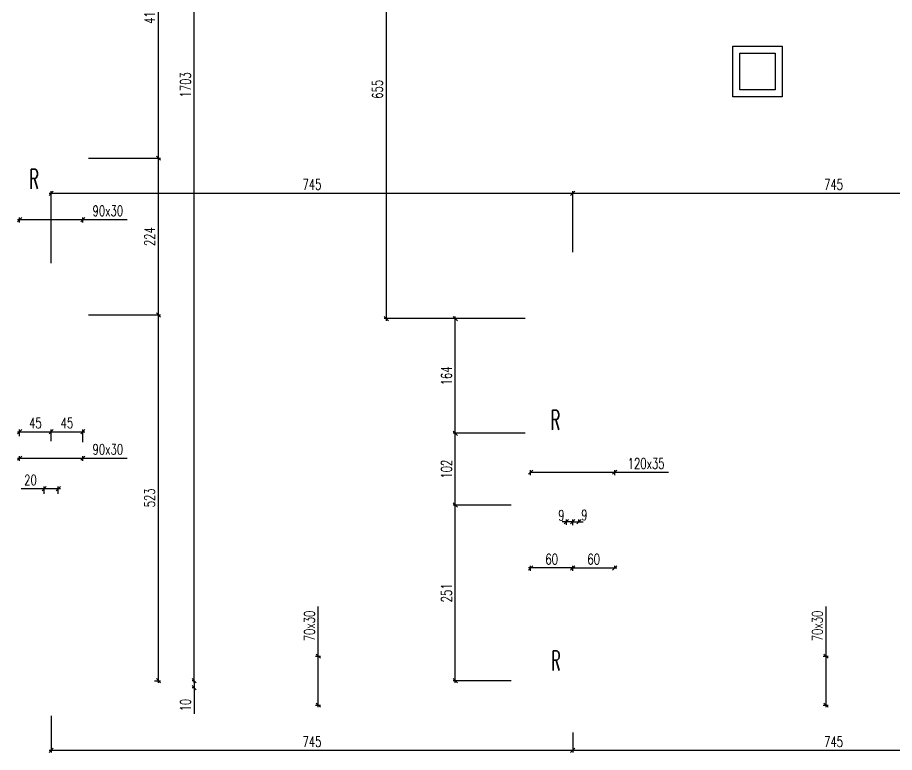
# Model space of a CAD drawing. Extents: x 307 to 786, y -197 to -94.
# Drawn here: x 323.72 to 336.24, y -117.77 to -107.27 of the extents above; entities that cross this region are included whole.
import ezdxf

# ---------------------------------------------------------------- set-up
doc = ezdxf.new("R2010")
doc.units = 0
doc.header["$LTSCALE"] = 0.5
doc.header["$MEASUREMENT"] = 0
doc.layers.get('DEFPOINTS').update_dxf_attribs({"linetype": 'CONTINUOUS'})
doc.layers.add('COTATION', color=7, linetype='CONTINUOUS')
doc.layers.add('REPERE-RAID', color=4, linetype='CONTINUOUS')
doc.styles.add('ROMANS8', font='romans.shx', dxfattribs={"width": 0.7})
doc.styles.get("Standard").update_dxf_attribs({"font": 'txt.shx'})
doc.dimstyles.new('COT50 cm', dxfattribs={"dimtxt": 0.15, "dimasz": 0.06, "dimexe": 0.03, "dimexo": 0.1, "dimgap": 0.05, "dimtad": 1, "dimdec": 0, "dimlfac": 100, "dimzin": 0, "dimdsep": 46, "dimtxsty": 'ROMANS8', "dimblk1": 'OBLIQUE', "dimblk2": 'OBLIQUE', "dimsah": 1, "dimcen": 0.03, "dimdle": 0.03, "dimclrt": 1, "dimadec": 0, "dimazin": 0, "dimtfac": 1, "dimtdec": 0, "dimtmove": 0, "dimatfit": 3, "dimfxl": 1, "dimfxlon": 1, "dimtolj": 1, "dimtzin": 0, "dimlwd": -1, "dimlwe": -1, "dimarcsym": 0})

# ---------------------------------------------------------------- blocks, each defined once
blk = doc.blocks.new('_Oblique')
at = {"layer": 'COTATION', "color": 0, "lineweight": -2}
blk.add_line((-0.5, -0.5), (0.5, 0.5), dxfattribs=at)
blk = doc.blocks.new('*D38')
at = {"layer": 'COTATION', "color": 0, "transparency": 16777216}
for p, q in [((330.77, -114.232), (329.94, -114.232)), ((329.97, -116.772), (329.97, -114.202)), ((330.77, -116.742), (329.94, -116.742))]:
    blk.add_line(p, q, dxfattribs=at)
at = {"layer": 'DEFPOINTS', "color": 0, "transparency": 16777216}
for p in [(329.97, -114.232), (330.87, -114.232), (330.87, -116.742)]:
    blk.add_point(p, dxfattribs=at)
at = {"layer": 'COTATION', "color": 0, "transparency": 16777216, "xscale": 0.06, "yscale": 0.06, "zscale": 0.06}
for p, rotation in [((329.97, -114.232), 90), ((329.97, -116.742), 270)]:
    blk.add_blockref('_Oblique', p, dxfattribs=dict(at, rotation=rotation))
at = {"layer": 'COTATION', "color": 1, "transparency": 16777216, "insert": (329.845, -115.487), "char_height": 0.15, "attachment_point": 5, "rotation": 90, "style": 'ROMANS8'}
blk.add_mtext('\\A1;251', dxfattribs=at)
blk = doc.blocks.new('*D39')
at = {"layer": 'COTATION', "color": 0, "transparency": 16777216}
for p, q in [((329.97, -114.262), (329.97, -113.177)), ((330.97, -113.207), (329.94, -113.207)), ((330.77, -114.232), (329.94, -114.232))]:
    blk.add_line(p, q, dxfattribs=at)
at = {"layer": 'DEFPOINTS', "color": 0, "transparency": 16777216}
for p in [(329.97, -113.207), (331.262, -113.207), (330.87, -114.232)]:
    blk.add_point(p, dxfattribs=at)
at = {"layer": 'COTATION', "color": 0, "transparency": 16777216, "xscale": 0.06, "yscale": 0.06, "zscale": 0.06}
for p, rotation in [((329.97, -113.207), 90), ((329.97, -114.232), 270)]:
    blk.add_blockref('_Oblique', p, dxfattribs=dict(at, rotation=rotation))
at = {"layer": 'COTATION', "color": 1, "transparency": 16777216, "insert": (329.845, -113.72), "char_height": 0.15, "attachment_point": 5, "rotation": 90, "style": 'ROMANS8'}
blk.add_mtext('\\A1;102', dxfattribs=at)
blk = doc.blocks.new('*D55')
at = {"layer": 'COTATION', "color": 0, "transparency": 16777216}
for p, q in [((324.732, -111.517), (325.762, -111.517)), ((325.732, -116.772), (325.732, -111.487)), ((325.673, -116.742), (325.762, -116.742))]:
    blk.add_line(p, q, dxfattribs=at)
at = {"layer": 'DEFPOINTS', "color": 0, "transparency": 16777216}
for p in [(324.302, -111.517), (325.732, -111.517), (325.573, -116.742)]:
    blk.add_point(p, dxfattribs=at)
at = {"layer": 'COTATION', "color": 0, "transparency": 16777216, "xscale": 0.06, "yscale": 0.06, "zscale": 0.06}
for p, rotation in [((325.732, -111.517), 90), ((325.732, -116.742), 270)]:
    blk.add_blockref('_Oblique', p, dxfattribs=dict(at, rotation=rotation))
at = {"layer": 'COTATION', "color": 1, "transparency": 16777216, "insert": (325.607, -114.13), "char_height": 0.15, "attachment_point": 5, "rotation": 90, "style": 'ROMANS8'}
blk.add_mtext('\\A1;523', dxfattribs=at)
blk = doc.blocks.new('*D56')
at = {"layer": 'COTATION', "color": 0, "transparency": 16777216}
for p, q in [((324.732, -105.17), (325.762, -105.17)), ((325.732, -109.307), (325.732, -105.14)), ((324.732, -109.277), (325.762, -109.277))]:
    blk.add_line(p, q, dxfattribs=at)
at = {"layer": 'DEFPOINTS', "color": 0, "transparency": 16777216}
for p in [(324.299, -105.17), (325.732, -105.17), (324.356, -109.277)]:
    blk.add_point(p, dxfattribs=at)
at = {"layer": 'COTATION', "color": 0, "transparency": 16777216, "xscale": 0.06, "yscale": 0.06, "zscale": 0.06}
for p, rotation in [((325.732, -105.17), 90), ((325.732, -109.277), 270)]:
    blk.add_blockref('_Oblique', p, dxfattribs=dict(at, rotation=rotation))
at = {"layer": 'COTATION', "color": 1, "transparency": 16777216, "insert": (325.607, -107.223), "char_height": 0.15, "attachment_point": 5, "rotation": 90, "style": 'ROMANS8'}
blk.add_mtext('\\A1;411', dxfattribs=at)
blk = doc.blocks.new('*D102')
at = {"layer": 'COTATION', "color": 0, "transparency": 16777216}
for p, q in [((331.046, -113.803), (331.046, -113.733)), ((331.046, -113.763), (332.276, -113.763)), ((332.246, -113.803), (332.246, -113.733)), ((332.246, -113.763), (333.015, -113.763))]:
    blk.add_line(p, q, dxfattribs=at)
at = {"layer": 'DEFPOINTS', "color": 0, "transparency": 16777216}
for p in [(331.046, -113.763), (332.246, -113.975), (331.046, -114.187)]:
    blk.add_point(p, dxfattribs=at)
at = {"layer": 'COTATION', "color": 0, "transparency": 16777216, "xscale": 0.06, "yscale": 0.06, "zscale": 0.06, "rotation": 180}
blk.add_blockref('_Oblique', (331.046, -113.763), dxfattribs=at)
at = {"layer": 'COTATION', "color": 0, "transparency": 16777216, "xscale": 0.06, "yscale": 0.06, "zscale": 0.06}
blk.add_blockref('_Oblique', (332.246, -113.763), dxfattribs=at)
at = {"layer": 'COTATION', "color": 1, "transparency": 16777216, "insert": (332.695, -113.638), "char_height": 0.15, "attachment_point": 5, "style": 'ROMANS8'}
blk.add_mtext('\\A1;120x35', dxfattribs=at)
blk = doc.blocks.new('*D103')
at = {"layer": 'COTATION', "color": 0, "transparency": 16777216}
for p, q in [((329.97, -113.237), (329.97, -111.538)), ((330.97, -111.568), (329.94, -111.568)), ((330.97, -113.207), (329.94, -113.207))]:
    blk.add_line(p, q, dxfattribs=at)
at = {"layer": 'DEFPOINTS', "color": 0, "transparency": 16777216}
for p in [(329.97, -111.568), (331.521, -111.568), (331.262, -113.207)]:
    blk.add_point(p, dxfattribs=at)
at = {"layer": 'COTATION', "color": 0, "transparency": 16777216, "xscale": 0.06, "yscale": 0.06, "zscale": 0.06}
for p, rotation in [((329.97, -111.568), 90), ((329.97, -113.207), 270)]:
    blk.add_blockref('_Oblique', p, dxfattribs=dict(at, rotation=rotation))
at = {"layer": 'COTATION', "color": 1, "transparency": 16777216, "insert": (329.845, -112.387), "char_height": 0.15, "attachment_point": 5, "rotation": 90, "style": 'ROMANS8'}
blk.add_mtext('\\A1;164', dxfattribs=at)
blk = doc.blocks.new('*D107')
at = {"layer": 'COTATION', "color": 0, "transparency": 16777216}
for p, q in [((331.646, -117.483), (331.646, -117.767)), ((339.096, -117.661), (339.096, -117.767)), ((339.126, -117.737), (331.616, -117.737))]:
    blk.add_line(p, q, dxfattribs=at)
at = {"layer": 'DEFPOINTS', "color": 0, "transparency": 16777216}
for p in [(331.646, -117.383), (339.096, -117.561), (331.646, -117.737)]:
    blk.add_point(p, dxfattribs=at)
at = {"layer": 'COTATION', "color": 0, "transparency": 16777216, "xscale": 0.06, "yscale": 0.06, "zscale": 0.06, "rotation": 180}
blk.add_blockref('_Oblique', (331.646, -117.737), dxfattribs=at)
at = {"layer": 'COTATION', "color": 0, "transparency": 16777216, "xscale": 0.06, "yscale": 0.06, "zscale": 0.06}
blk.add_blockref('_Oblique', (339.096, -117.737), dxfattribs=at)
at = {"layer": 'COTATION', "color": 1, "transparency": 16777216, "insert": (335.371, -117.612), "char_height": 0.15, "attachment_point": 5, "style": 'ROMANS8'}
blk.add_mtext('\\A1;745', dxfattribs=at)
blk = doc.blocks.new('*D108')
at = {"layer": 'COTATION', "color": 0, "transparency": 16777216}
for p, q in [((324.199, -117.242), (324.199, -117.767)), ((331.646, -117.483), (331.646, -117.767)), ((331.676, -117.737), (324.169, -117.737))]:
    blk.add_line(p, q, dxfattribs=at)
at = {"layer": 'DEFPOINTS', "color": 0, "transparency": 16777216}
for p in [(324.199, -117.142), (331.646, -117.383), (324.199, -117.737)]:
    blk.add_point(p, dxfattribs=at)
at = {"layer": 'COTATION', "color": 0, "transparency": 16777216, "xscale": 0.06, "yscale": 0.06, "zscale": 0.06, "rotation": 180}
blk.add_blockref('_Oblique', (324.199, -117.737), dxfattribs=at)
at = {"layer": 'COTATION', "color": 0, "transparency": 16777216, "xscale": 0.06, "yscale": 0.06, "zscale": 0.06}
blk.add_blockref('_Oblique', (331.646, -117.737), dxfattribs=at)
at = {"layer": 'COTATION', "color": 1, "transparency": 16777216, "insert": (327.923, -117.612), "char_height": 0.15, "attachment_point": 5, "style": 'ROMANS8'}
blk.add_mtext('\\A1;745', dxfattribs=at)
blk = doc.blocks.new('*D127')
at = {"layer": 'COTATION', "color": 0, "transparency": 16777216}
for p, q in [((335.264, -116.392), (335.264, -115.683)), ((335.224, -116.392), (335.294, -116.392)), ((335.264, -117.122), (335.264, -116.392)), ((335.224, -117.092), (335.294, -117.092))]:
    blk.add_line(p, q, dxfattribs=at)
at = {"layer": 'DEFPOINTS', "color": 0, "transparency": 16777216}
for p in [(334.436, -116.392), (335.264, -116.392), (334.485, -117.092)]:
    blk.add_point(p, dxfattribs=at)
at = {"layer": 'COTATION', "color": 0, "transparency": 16777216, "xscale": 0.06, "yscale": 0.06, "zscale": 0.06}
for p, rotation in [((335.264, -116.392), 90), ((335.264, -117.092), 270)]:
    blk.add_blockref('_Oblique', p, dxfattribs=dict(at, rotation=rotation))
at = {"layer": 'COTATION', "color": 1, "transparency": 16777216, "insert": (335.139, -115.96), "char_height": 0.15, "attachment_point": 5, "rotation": 90, "style": 'ROMANS8'}
blk.add_mtext('\\A1;70x30', dxfattribs=at)
blk = doc.blocks.new('*D129')
at = {"layer": 'COTATION', "color": 0, "transparency": 16777216}
for p, q in [((328.013, -116.392), (328.013, -115.683)), ((327.973, -116.392), (328.043, -116.392)), ((328.013, -117.122), (328.013, -116.392)), ((327.973, -117.092), (328.043, -117.092))]:
    blk.add_line(p, q, dxfattribs=at)
at = {"layer": 'DEFPOINTS', "color": 0, "transparency": 16777216}
for p in [(327.019, -116.392), (328.013, -116.392), (327.019, -117.092)]:
    blk.add_point(p, dxfattribs=at)
at = {"layer": 'COTATION', "color": 0, "transparency": 16777216, "xscale": 0.06, "yscale": 0.06, "zscale": 0.06}
for p, rotation in [((328.013, -116.392), 90), ((328.013, -117.092), 270)]:
    blk.add_blockref('_Oblique', p, dxfattribs=dict(at, rotation=rotation))
at = {"layer": 'COTATION', "color": 1, "transparency": 16777216, "insert": (327.888, -115.96), "char_height": 0.15, "attachment_point": 5, "rotation": 90, "style": 'ROMANS8'}
blk.add_mtext('\\A1;70x30', dxfattribs=at)
blk = doc.blocks.new('*D130')
at = {"layer": 'COTATION', "color": 0, "transparency": 16777216}
for p, q in [((324.099, -113.999), (323.769, -113.999)), ((324.099, -114.071), (324.099, -113.969)), ((324.331, -113.999), (324.099, -113.999)), ((324.301, -114.071), (324.301, -113.969))]:
    blk.add_line(p, q, dxfattribs=at)
at = {"layer": 'DEFPOINTS', "color": 0, "transparency": 16777216}
for p in [(324.099, -113.999), (324.099, -114.171), (324.301, -114.171)]:
    blk.add_point(p, dxfattribs=at)
at = {"layer": 'COTATION', "color": 0, "transparency": 16777216, "xscale": 0.06, "yscale": 0.06, "zscale": 0.06, "rotation": 180}
blk.add_blockref('_Oblique', (324.099, -113.999), dxfattribs=at)
at = {"layer": 'COTATION', "color": 0, "transparency": 16777216, "xscale": 0.06, "yscale": 0.06, "zscale": 0.06}
blk.add_blockref('_Oblique', (324.301, -113.999), dxfattribs=at)
at = {"layer": 'COTATION', "color": 1, "transparency": 16777216, "insert": (323.904, -113.874), "char_height": 0.15, "attachment_point": 5, "style": 'ROMANS8'}
blk.add_mtext('\\A1;20', dxfattribs=at)
blk = doc.blocks.new('*D131')
at = {"layer": 'COTATION', "color": 0, "transparency": 16777216}
for p, q in [((323.719, -113.184), (324.229, -113.184)), ((323.749, -113.248), (323.749, -113.154)), ((324.199, -113.32), (324.199, -113.154))]:
    blk.add_line(p, q, dxfattribs=at)
at = {"layer": 'DEFPOINTS', "color": 0, "transparency": 16777216}
for p in [(324.199, -113.184), (323.749, -113.348), (324.199, -113.42)]:
    blk.add_point(p, dxfattribs=at)
at = {"layer": 'COTATION', "color": 0, "transparency": 16777216, "xscale": 0.06, "yscale": 0.06, "zscale": 0.06, "rotation": 180}
blk.add_blockref('_Oblique', (323.749, -113.184), dxfattribs=at)
at = {"layer": 'COTATION', "color": 0, "transparency": 16777216, "xscale": 0.06, "yscale": 0.06, "zscale": 0.06}
blk.add_blockref('_Oblique', (324.199, -113.184), dxfattribs=at)
at = {"layer": 'COTATION', "color": 1, "transparency": 16777216, "insert": (323.974, -113.059), "char_height": 0.15, "attachment_point": 5, "style": 'ROMANS8'}
blk.add_mtext('\\A1;45', dxfattribs=at)
blk = doc.blocks.new('*D132')
at = {"layer": 'COTATION', "color": 0, "transparency": 16777216}
for p, q in [((324.169, -113.184), (324.682, -113.184)), ((324.199, -113.32), (324.199, -113.154)), ((324.652, -113.334), (324.652, -113.154))]:
    blk.add_line(p, q, dxfattribs=at)
at = {"layer": 'DEFPOINTS', "color": 0, "transparency": 16777216}
for p in [(324.652, -113.184), (324.199, -113.42), (324.652, -113.434)]:
    blk.add_point(p, dxfattribs=at)
at = {"layer": 'COTATION', "color": 0, "transparency": 16777216, "xscale": 0.06, "yscale": 0.06, "zscale": 0.06, "rotation": 180}
blk.add_blockref('_Oblique', (324.199, -113.184), dxfattribs=at)
at = {"layer": 'COTATION', "color": 0, "transparency": 16777216, "xscale": 0.06, "yscale": 0.06, "zscale": 0.06}
blk.add_blockref('_Oblique', (324.652, -113.184), dxfattribs=at)
at = {"layer": 'COTATION', "color": 1, "transparency": 16777216, "insert": (324.425, -113.059), "char_height": 0.15, "attachment_point": 5, "style": 'ROMANS8'}
blk.add_mtext('\\A1;45', dxfattribs=at)
blk = doc.blocks.new('*D133')
at = {"layer": 'COTATION', "color": 0, "transparency": 16777216}
for p, q in [((323.719, -113.562), (324.652, -113.562)), ((323.749, -113.602), (323.749, -113.532)), ((324.652, -113.602), (324.652, -113.532)), ((324.652, -113.562), (325.287, -113.562))]:
    blk.add_line(p, q, dxfattribs=at)
at = {"layer": 'DEFPOINTS', "color": 0, "transparency": 16777216}
for p in [(324.652, -113.562), (323.749, -113.703), (324.652, -113.755)]:
    blk.add_point(p, dxfattribs=at)
at = {"layer": 'COTATION', "color": 0, "transparency": 16777216, "xscale": 0.06, "yscale": 0.06, "zscale": 0.06, "rotation": 180}
blk.add_blockref('_Oblique', (323.749, -113.562), dxfattribs=at)
at = {"layer": 'COTATION', "color": 0, "transparency": 16777216, "xscale": 0.06, "yscale": 0.06, "zscale": 0.06}
blk.add_blockref('_Oblique', (324.652, -113.562), dxfattribs=at)
at = {"layer": 'COTATION', "color": 1, "transparency": 16777216, "insert": (325.009, -113.437), "char_height": 0.15, "attachment_point": 5, "style": 'ROMANS8'}
blk.add_mtext('\\A1;90x30', dxfattribs=at)
blk = doc.blocks.new('*D250')
at = {"layer": 'COTATION', "color": 0, "transparency": 16777216}
for p, q in [((331.556, -114.513), (331.556, -114.441)), ((331.646, -114.521), (331.646, -114.441)), ((331.556, -114.471), (331.496, -114.471)), ((331.646, -114.471), (331.556, -114.471)), ((331.646, -114.471), (331.706, -114.471))]:
    blk.add_line(p, q, dxfattribs=at)
at = {"layer": 'DEFPOINTS', "color": 0, "transparency": 16777216}
for p in [(331.556, -114.471), (331.556, -114.613), (331.646, -114.621)]:
    blk.add_point(p, dxfattribs=at)
at = {"layer": 'COTATION', "color": 0, "transparency": 16777216, "xscale": 0.06, "yscale": 0.06, "zscale": 0.06}
blk.add_blockref('_Oblique', (331.556, -114.471), dxfattribs=at)
at = {"layer": 'COTATION', "color": 0, "transparency": 16777216, "xscale": 0.06, "yscale": 0.06, "zscale": 0.06, "rotation": 180}
blk.add_blockref('_Oblique', (331.646, -114.471), dxfattribs=at)
at = {"layer": 'COTATION', "color": 1, "transparency": 16777216, "insert": (331.485, -114.378), "char_height": 0.15, "attachment_point": 5, "style": 'ROMANS8'}
blk.add_mtext('\\A1;9', dxfattribs=at)
blk = doc.blocks.new('*D251')
at = {"layer": 'COTATION', "color": 0, "transparency": 16777216}
for p, q in [((331.646, -114.521), (331.646, -114.441)), ((331.736, -114.471), (331.736, -114.441)), ((331.646, -114.471), (331.586, -114.471)), ((331.646, -114.471), (331.736, -114.471)), ((331.736, -114.471), (331.796, -114.471))]:
    blk.add_line(p, q, dxfattribs=at)
at = {"layer": 'DEFPOINTS', "color": 0, "transparency": 16777216}
for p in [(331.736, -114.471), (331.736, -114.545), (331.646, -114.621)]:
    blk.add_point(p, dxfattribs=at)
at = {"layer": 'COTATION', "color": 0, "transparency": 16777216, "xscale": 0.06, "yscale": 0.06, "zscale": 0.06}
blk.add_blockref('_Oblique', (331.646, -114.471), dxfattribs=at)
at = {"layer": 'COTATION', "color": 0, "transparency": 16777216, "xscale": 0.06, "yscale": 0.06, "zscale": 0.06, "rotation": 180}
blk.add_blockref('_Oblique', (331.736, -114.471), dxfattribs=at)
at = {"layer": 'COTATION', "color": 1, "transparency": 16777216, "insert": (331.813, -114.375), "char_height": 0.15, "attachment_point": 5, "style": 'ROMANS8'}
blk.add_mtext('\\A1;9', dxfattribs=at)
blk = doc.blocks.new('*D397')
at = {"layer": 'COTATION', "color": 0, "transparency": 16777216}
for p, q in [((329.984, -105.017), (328.954, -105.017)), ((328.984, -104.987), (328.984, -111.598)), ((329.984, -111.568), (328.954, -111.568))]:
    blk.add_line(p, q, dxfattribs=at)
at = {"layer": 'DEFPOINTS', "color": 0, "transparency": 16777216}
for p in [(330.169, -105.017), (328.984, -111.568), (331.521, -111.568)]:
    blk.add_point(p, dxfattribs=at)
at = {"layer": 'COTATION', "color": 0, "transparency": 16777216, "xscale": 0.06, "yscale": 0.06, "zscale": 0.06}
for p, rotation in [((328.984, -105.017), 90), ((328.984, -111.568), 270)]:
    blk.add_blockref('_Oblique', p, dxfattribs=dict(at, rotation=rotation))
at = {"layer": 'COTATION', "color": 1, "transparency": 16777216, "insert": (328.859, -108.293), "char_height": 0.15, "attachment_point": 5, "rotation": 90, "style": 'ROMANS8'}
blk.add_mtext('\\A1;655', dxfattribs=at)
blk = doc.blocks.new('*D404')
at = {"layer": 'COTATION', "color": 0, "transparency": 16777216}
for p, q in [((331.616, -115.131), (332.276, -115.131)), ((331.646, -115.131), (331.646, -115.101)), ((332.246, -115.131), (332.246, -115.101))]:
    blk.add_line(p, q, dxfattribs=at)
at = {"layer": 'DEFPOINTS', "color": 0, "transparency": 16777216}
for p in [(332.246, -115.131), (331.646, -115.216), (332.246, -115.224)]:
    blk.add_point(p, dxfattribs=at)
at = {"layer": 'COTATION', "color": 0, "transparency": 16777216, "xscale": 0.06, "yscale": 0.06, "zscale": 0.06, "rotation": 180}
blk.add_blockref('_Oblique', (331.646, -115.131), dxfattribs=at)
at = {"layer": 'COTATION', "color": 0, "transparency": 16777216, "xscale": 0.06, "yscale": 0.06, "zscale": 0.06}
blk.add_blockref('_Oblique', (332.246, -115.131), dxfattribs=at)
at = {"layer": 'COTATION', "color": 1, "transparency": 16777216, "insert": (331.946, -115.006), "char_height": 0.15, "attachment_point": 5, "style": 'ROMANS8'}
blk.add_mtext('\\A1;60', dxfattribs=at)
blk = doc.blocks.new('*D405')
at = {"layer": 'COTATION', "color": 0, "transparency": 16777216}
for p, q in [((331.676, -115.131), (331.016, -115.131)), ((331.046, -115.171), (331.046, -115.101)), ((331.646, -115.171), (331.646, -115.101))]:
    blk.add_line(p, q, dxfattribs=at)
at = {"layer": 'DEFPOINTS', "color": 0, "transparency": 16777216}
for p in [(331.046, -115.131), (331.646, -115.302), (331.046, -115.41)]:
    blk.add_point(p, dxfattribs=at)
at = {"layer": 'COTATION', "color": 0, "transparency": 16777216, "xscale": 0.06, "yscale": 0.06, "zscale": 0.06, "rotation": 180}
blk.add_blockref('_Oblique', (331.046, -115.131), dxfattribs=at)
at = {"layer": 'COTATION', "color": 0, "transparency": 16777216, "xscale": 0.06, "yscale": 0.06, "zscale": 0.06}
blk.add_blockref('_Oblique', (331.646, -115.131), dxfattribs=at)
at = {"layer": 'COTATION', "color": 1, "transparency": 16777216, "insert": (331.346, -115.006), "char_height": 0.15, "attachment_point": 5, "style": 'ROMANS8'}
blk.add_mtext('\\A1;60', dxfattribs=at)
blk = doc.blocks.new('*D408')
at = {"layer": 'COTATION', "color": 0, "transparency": 16777216}
for p, q in [((323.719, -110.154), (324.652, -110.154)), ((323.749, -110.194), (323.749, -110.124)), ((324.652, -110.194), (324.652, -110.124)), ((324.652, -110.154), (325.287, -110.154))]:
    blk.add_line(p, q, dxfattribs=at)
at = {"layer": 'DEFPOINTS', "color": 0, "transparency": 16777216}
for p in [(324.652, -110.154), (323.749, -110.295), (324.652, -110.347)]:
    blk.add_point(p, dxfattribs=at)
at = {"layer": 'COTATION', "color": 0, "transparency": 16777216, "xscale": 0.06, "yscale": 0.06, "zscale": 0.06, "rotation": 180}
blk.add_blockref('_Oblique', (323.749, -110.154), dxfattribs=at)
at = {"layer": 'COTATION', "color": 0, "transparency": 16777216, "xscale": 0.06, "yscale": 0.06, "zscale": 0.06}
blk.add_blockref('_Oblique', (324.652, -110.154), dxfattribs=at)
at = {"layer": 'COTATION', "color": 1, "transparency": 16777216, "insert": (325.009, -110.029), "char_height": 0.15, "attachment_point": 5, "style": 'ROMANS8'}
blk.add_mtext('\\A1;90x30', dxfattribs=at)
blk = doc.blocks.new('*D440')
at = {"layer": 'COTATION', "color": 0, "transparency": 16777216}
for p, q in [((325.058, -109.277), (325.762, -109.277)), ((325.732, -111.547), (325.732, -109.247)), ((324.732, -111.517), (325.762, -111.517))]:
    blk.add_line(p, q, dxfattribs=at)
at = {"layer": 'DEFPOINTS', "color": 0, "transparency": 16777216}
for p in [(324.958, -109.277), (325.732, -109.277), (324.302, -111.517)]:
    blk.add_point(p, dxfattribs=at)
at = {"layer": 'COTATION', "color": 0, "transparency": 16777216, "xscale": 0.06, "yscale": 0.06, "zscale": 0.06}
for p, rotation in [((325.732, -109.277), 90), ((325.732, -111.517), 270)]:
    blk.add_blockref('_Oblique', p, dxfattribs=dict(at, rotation=rotation))
at = {"layer": 'COTATION', "color": 1, "transparency": 16777216, "insert": (325.607, -110.397), "char_height": 0.15, "attachment_point": 5, "rotation": 90, "style": 'ROMANS8'}
blk.add_mtext('\\A1;224', dxfattribs=at)
blk = doc.blocks.new('*D465')
at = {"layer": 'COTATION', "color": 0, "transparency": 16777216}
for p, q in [((324.169, -109.778), (331.676, -109.778)), ((324.199, -110.778), (324.199, -109.748)), ((331.646, -110.618), (331.646, -109.748))]:
    blk.add_line(p, q, dxfattribs=at)
at = {"layer": 'DEFPOINTS', "color": 0, "transparency": 16777216}
for p in [(331.646, -109.778), (331.646, -110.718), (324.199, -111.034)]:
    blk.add_point(p, dxfattribs=at)
at = {"layer": 'COTATION', "color": 0, "transparency": 16777216, "xscale": 0.06, "yscale": 0.06, "zscale": 0.06, "rotation": 180}
blk.add_blockref('_Oblique', (324.199, -109.778), dxfattribs=at)
at = {"layer": 'COTATION', "color": 0, "transparency": 16777216, "xscale": 0.06, "yscale": 0.06, "zscale": 0.06}
blk.add_blockref('_Oblique', (331.646, -109.778), dxfattribs=at)
at = {"layer": 'COTATION', "color": 1, "transparency": 16777216, "insert": (327.923, -109.653), "char_height": 0.15, "attachment_point": 5, "style": 'ROMANS8'}
blk.add_mtext('\\A1;745', dxfattribs=at)
blk = doc.blocks.new('*D466')
at = {"layer": 'COTATION', "color": 0, "linetype": 'ByBlock', "transparency": 16777216}
for p, q in [((331.616, -109.778), (339.126, -109.778)), ((331.646, -110.618), (331.646, -109.748)), ((339.096, -110.189), (339.096, -109.748))]:
    blk.add_line(p, q, dxfattribs=at)
at = {"layer": 'DEFPOINTS', "color": 0, "linetype": 'ByBlock', "transparency": 16777216}
for p in [(339.096, -109.778), (339.096, -110.289), (331.646, -110.718)]:
    blk.add_point(p, dxfattribs=at)
at = {"layer": 'COTATION', "color": 0, "linetype": 'ByBlock', "transparency": 16777216, "xscale": 0.06, "yscale": 0.06, "zscale": 0.06, "rotation": 180}
blk.add_blockref('_Oblique', (331.646, -109.778), dxfattribs=at)
at = {"layer": 'COTATION', "color": 0, "linetype": 'ByBlock', "transparency": 16777216, "xscale": 0.06, "yscale": 0.06, "zscale": 0.06}
blk.add_blockref('_Oblique', (339.096, -109.778), dxfattribs=at)
at = {"layer": 'COTATION', "color": 1, "linetype": 'ByBlock', "transparency": 16777216, "insert": (335.371, -109.653), "char_height": 0.15, "attachment_point": 5, "style": 'ROMANS8'}
blk.add_mtext('\\A1;745', dxfattribs=at)
blk = doc.blocks.new('*D665')
at = {"layer": 'COTATION', "color": 0, "transparency": 16777216}
for p, q in [((326.242, -116.742), (326.242, -116.682)), ((326.242, -116.742), (326.212, -116.742)), ((326.242, -116.742), (326.242, -116.842)), ((326.242, -116.842), (326.212, -116.842)), ((326.242, -116.842), (326.242, -117.217))]:
    blk.add_line(p, q, dxfattribs=at)
at = {"layer": 'DEFPOINTS', "color": 0, "transparency": 16777216}
for p in [(326.242, -116.742), (326.288, -116.742), (326.288, -116.842)]:
    blk.add_point(p, dxfattribs=at)
at = {"layer": 'COTATION', "color": 0, "transparency": 16777216, "xscale": 0.06, "yscale": 0.06, "zscale": 0.06}
for p, rotation in [((326.242, -116.742), 270), ((326.242, -116.842), 90)]:
    blk.add_blockref('_Oblique', p, dxfattribs=dict(at, rotation=rotation))
at = {"layer": 'COTATION', "color": 1, "transparency": 16777216, "insert": (326.117, -117.09), "char_height": 0.15, "attachment_point": 5, "rotation": 90, "style": 'ROMANS8'}
blk.add_mtext('\\A1;10', dxfattribs=at)
blk = doc.blocks.new('*D666')
at = {"layer": 'COTATION', "color": 0, "transparency": 16777216}
for p, q in [((326.312, -99.717), (326.212, -99.717)), ((326.242, -116.772), (326.242, -99.687)), ((326.242, -116.742), (326.212, -116.742))]:
    blk.add_line(p, q, dxfattribs=at)
at = {"layer": 'DEFPOINTS', "color": 0, "transparency": 16777216}
for p in [(326.242, -99.717), (326.412, -99.717), (326.288, -116.742)]:
    blk.add_point(p, dxfattribs=at)
at = {"layer": 'COTATION', "color": 0, "transparency": 16777216, "xscale": 0.06, "yscale": 0.06, "zscale": 0.06}
for p, rotation in [((326.242, -99.717), 90), ((326.242, -116.742), 270)]:
    blk.add_blockref('_Oblique', p, dxfattribs=dict(at, rotation=rotation))
at = {"layer": 'COTATION', "color": 1, "transparency": 16777216, "insert": (326.117, -108.23), "char_height": 0.15, "attachment_point": 5, "rotation": 90, "style": 'ROMANS8'}
blk.add_mtext('\\A1;1703', dxfattribs=at)

msp = doc.modelspace()

# ---------------------------------------------------------------- linework, layer by layer
at = {"layer": 'COTATION'}
for points in [[(333.9311, -107.6749), (334.6354, -107.6749), (334.6354, -108.3985), (333.9311, -108.3985)], [(334.0311, -107.7749), (334.5354, -107.7749), (334.5354, -108.2985), (334.0311, -108.2985)]]:
    msp.add_lwpolyline(points, close=True, dxfattribs=at)

# ---------------------------------------------------------------- texts
at = {"layer": 'REPERE-RAID', "color": 4, "width": 0.519}
for p in [(323.8914, -109.7127), (331.3349, -113.159), (331.3415, -116.596)]:
    msp.add_text('R', height=0.28, dxfattribs=at).set_placement(p)

# ---------------------------------------------------------------- dimensions: what is measured, and where the dimension line sits
at = {"layer": 'COTATION'}
for base, p1, p2, picture, middle in [((326.2418888869, -99.7173990489), (326.2882103753, -116.7423990496), (326.4124340577, -99.7173990489), '*D666', (326.1168888869, -108.2298990493)), ((328.9841, -111.5675), (330.1692, -105.0175), (331.5212, -111.5675), '*D397', (328.8591, -108.2925)), ((325.7317, -105.1703), (324.3563, -109.2766), (324.2992, -105.1703), '*D56', (325.6067, -107.2235)), ((325.7317, -109.2766), (324.3017, -111.5174), (324.9576, -109.2766), '*D440', (325.6067, -110.397)), ((329.9705, -111.5675), (331.2623, -113.2074), (331.5212, -111.5675), '*D103', (329.8455, -112.3875)), ((329.970476, -113.207402), (330.869533, -114.232399), (331.262348, -113.207402), '*D39', (329.845476, -113.719901))]:
    dim = msp.add_linear_dim(base=base, p1=p1, p2=p2, angle=90, dimstyle='COT50 cm', override={"dimtmove": 1}, dxfattribs=at)
    dim.commit()
    dim.dimension.update_dxf_attribs({"geometry": picture, "text_midpoint": middle})
for base, p1, p2, override, picture, middle in [((331.6462, -109.7783), (324.199, -111.0341), (331.6462, -110.7175), {"dimtmove": 1}, '*D465', (327.9226, -109.6533)), ((324.6516, -113.1835), (324.199, -113.4205), (324.6516, -113.4342), {"dimtmove": 1}, '*D132', (324.4253, -113.0585)), ((331.0462, -115.1309), (331.6462, -115.3016), (331.0462, -115.4099), {"dimtmove": 1, "dimfxl": 0.04, "dimfxlon": 1}, '*D405', (331.3462, -115.0059)), ((332.2462, -115.1309), (331.6462, -115.2159), (332.2462, -115.2241), {"dimtmove": 1, "dimfxl": 0.04, "dimfxlon": 1}, '*D404', (331.9462, -115.0059)), ((324.199, -117.737), (331.6462, -117.3832), (324.199, -117.1423), {"dimtmove": 1}, '*D108', (327.9226, -117.612)), ((331.6462, -117.737), (339.0959, -117.5605), (331.6462, -117.3832), {"dimtmove": 1}, '*D107', (335.371, -117.612))]:
    dim = msp.add_linear_dim(base=base, p1=p1, p2=p2, dimstyle='COT50 cm', override=override, dxfattribs=at)
    dim.commit()
    dim.dimension.update_dxf_attribs({"geometry": picture, "text_midpoint": middle})
at = {"layer": 'COTATION', "linetype": 'ByBlock'}
dim = msp.add_linear_dim(base=(339.0959, -109.7783), p1=(331.6462, -110.7175), p2=(339.0959, -110.289), dimstyle='COT50 cm', override={"dimtmove": 1}, dxfattribs=at)
dim.commit()
dim.dimension.update_dxf_attribs({"geometry": '*D466', "text_midpoint": (335.371, -109.6533)})
at = {"layer": 'COTATION'}
for base, p1, p2, angle, picture, middle in [((324.6516, -110.1539), (323.7495, -110.295), (324.6516, -110.3465), 180, '*D408', (325.0094, -110.1539)), ((324.6516, -113.562), (323.7495, -113.7031), (324.6516, -113.7546), 180, '*D133', (325.0094, -113.562)), ((328.0135, -116.3924), (327.0189, -117.0923), (327.0189, -116.3924), 90, '*D129', (328.0135, -115.9605)), ((335.2637, -116.3924), (334.4845, -117.0924), (334.4357, -116.3924), 90, '*D127', (335.2637, -115.9605))]:
    dim = msp.add_linear_dim(base=base, p1=p1, p2=p2, angle=angle, text='<>x30', dimstyle='COT50 cm', override={"dimfxl": 0.04, "dimfxlon": 1}, dxfattribs=at)
    dim.commit()
    dim.dimension.update_dxf_attribs({"geometry": picture, "text_midpoint": middle, "dimtype": 160})
for base, p1, p2, picture, middle in [((325.731731, -111.517398), (325.57291, -116.742399), (324.301711, -111.517398), '*D55', (325.606731, -114.129899)), ((329.9705, -114.2324), (330.8695, -116.7424), (330.8695, -114.2324), '*D38', (329.8455, -115.4874))]:
    dim = msp.add_linear_dim(base=base, p1=p1, p2=p2, angle=90, dimstyle='COT50 cm', dxfattribs=at)
    dim.commit()
    dim.dimension.update_dxf_attribs({"geometry": picture, "text_midpoint": middle})
for base, p1, p2, picture, middle in [((324.199, -113.1835), (323.7495, -113.3477), (324.199, -113.4205), '*D131', (323.9742, -113.0585)), ((324.0995, -113.9985), (324.3014, -114.1711), (324.0995, -114.1711), '*D130', (323.9045, -113.8735))]:
    dim = msp.add_linear_dim(base=base, p1=p1, p2=p2, dimstyle='COT50 cm', dxfattribs=at)
    dim.commit()
    dim.dimension.update_dxf_attribs({"geometry": picture, "text_midpoint": middle})
dim = msp.add_linear_dim(base=(331.0463, -113.7633), p1=(332.2463, -113.9746), p2=(331.0463, -114.1866), text='<>x35', dimstyle='COT50 cm', override={"dimfxl": 0.04, "dimfxlon": 1}, dxfattribs=at)
dim.commit()
dim.dimension.update_dxf_attribs({"geometry": '*D102', "text_midpoint": (332.6947, -113.7633), "dimtype": 160})
for base, p2, picture, middle in [((331.5561, -114.4712), (331.5561, -114.6126), '*D250', (331.4851, -114.5026)), ((331.7362, -114.4712), (331.7362, -114.5449), '*D251', (331.8132, -114.4997))]:
    dim = msp.add_linear_dim(base=base, p1=(331.6462, -114.6208), p2=p2, dimstyle='COT50 cm', override={"dimtmove": 1, "dimfxl": 10, "dimfxlon": 1}, dxfattribs=at)
    dim.commit()
    dim.dimension.update_dxf_attribs({"geometry": picture, "text_midpoint": middle, "dimtype": 160})
dim = msp.add_linear_dim(base=(326.2419, -116.7424), p1=(326.2882, -116.8423), p2=(326.2882, -116.7424), angle=90, dimstyle='COT50 cm', dxfattribs=at)
dim.commit()
dim.dimension.update_dxf_attribs({"geometry": '*D665', "text_midpoint": (326.2419, -117.0898), "dimtype": 160})

doc.saveas('drawing.dxf')
